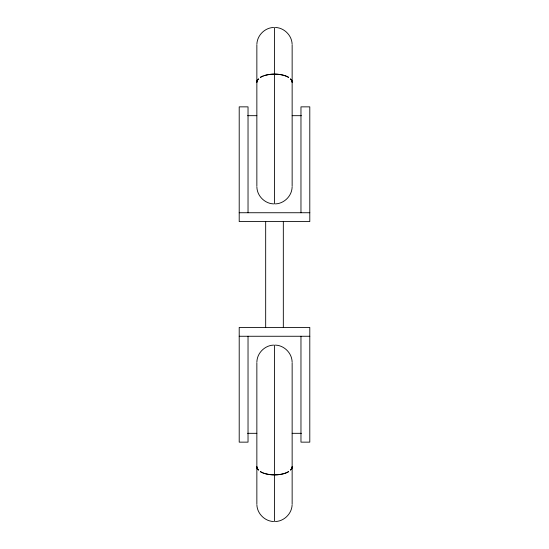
<?xml version="1.0" encoding="UTF-8"?>
<svg xmlns="http://www.w3.org/2000/svg" width="549" height="549" viewBox="0 0 549 549"><rect width="100%" height="100%" fill="white"/><g stroke="black" fill="none" stroke-linecap="round" stroke-linejoin="round"><path stroke-width="0.82" d="M256.857 82.096L256.877 81.712M292.123 467.288L292.143 466.904M256.877 44.318C257.069 35.486 264.803 27.711 273.635 27.471M256.877 361.956C257.069 353.124 264.803 345.348 273.635 345.108M292.123 187.044C291.931 195.876 284.197 203.652 275.365 203.892M292.123 504.682C291.931 513.514 284.197 521.289 275.365 521.529M256.877 81.705L257.042 80.936M292.123 467.295L291.958 468.064M257.042 80.929L258.545 78.85A17.643 8.317 0 0 0 256.857 82.405M291.958 468.071L290.455 470.15A17.643 8.317 0 0 0 292.143 466.595M247.613 115.681L256.857 115.681M292.143 115.681L301.387 115.681M239.206 212.738L309.794 212.738M239.206 336.262L309.794 336.262M247.613 433.319L256.857 433.319M292.143 433.319L301.387 433.319M275.365 27.471C284.197 27.711 291.931 35.486 292.123 44.318M273.635 203.892C264.803 203.652 257.069 195.876 256.877 187.044M275.365 345.108C284.197 345.348 291.931 353.124 292.123 361.956M273.635 521.529C264.803 521.289 257.069 513.514 256.877 504.682M263.987 473.279L264.693 473.506A17.643 8.317 0 0 0 284.307 473.506L285.693 473.025A17.643 8.317 0 0 0 288.671 471.55L288.671 471.632A17.643 7.933 0 0 1 263.994 473.279M291.958 80.929L290.455 78.85A17.643 8.317 0 0 1 292.143 82.405M257.042 468.071L258.545 470.15A17.643 8.317 0 0 1 256.857 466.595M291.958 80.936L292.123 81.705M257.042 468.064L256.877 467.295M292.123 81.712L292.143 82.096M256.857 466.904L256.877 467.288M300.969 212.738L300.969 106.856L309.794 106.856L309.794 221.563L239.206 221.563L239.206 106.856L248.031 106.856L248.031 212.738M300.969 336.262L300.969 442.144L309.794 442.144L309.794 327.437L239.206 327.437L239.206 442.144L248.031 442.144L248.031 336.262M292.143 45.093L292.143 186.269M292.143 362.731L292.143 503.907M283.325 221.563L283.325 327.437M274.5 27.45L274.5 203.912M274.5 345.088L274.5 521.55M265.675 221.563L265.675 327.437M263.307 473.025L263.307 473.039A17.643 8.317 0 0 1 260.329 471.55L260.329 471.632A17.643 7.933 0 0 0 263.314 473.039M256.857 45.093L256.857 186.269M256.857 362.731L256.857 503.907M264.693 75.494L263.987 75.721A17.643 7.933 0 0 1 288.664 77.368L288.671 77.45A17.643 8.317 0 0 0 285.693 75.975L284.307 75.494A17.643 8.317 0 0 0 264.693 75.494M263.307 75.975L263.307 75.961A17.643 7.933 0 0 0 260.329 77.368L260.329 77.45A17.643 8.317 0 0 1 263.307 75.975"/></g></svg>
